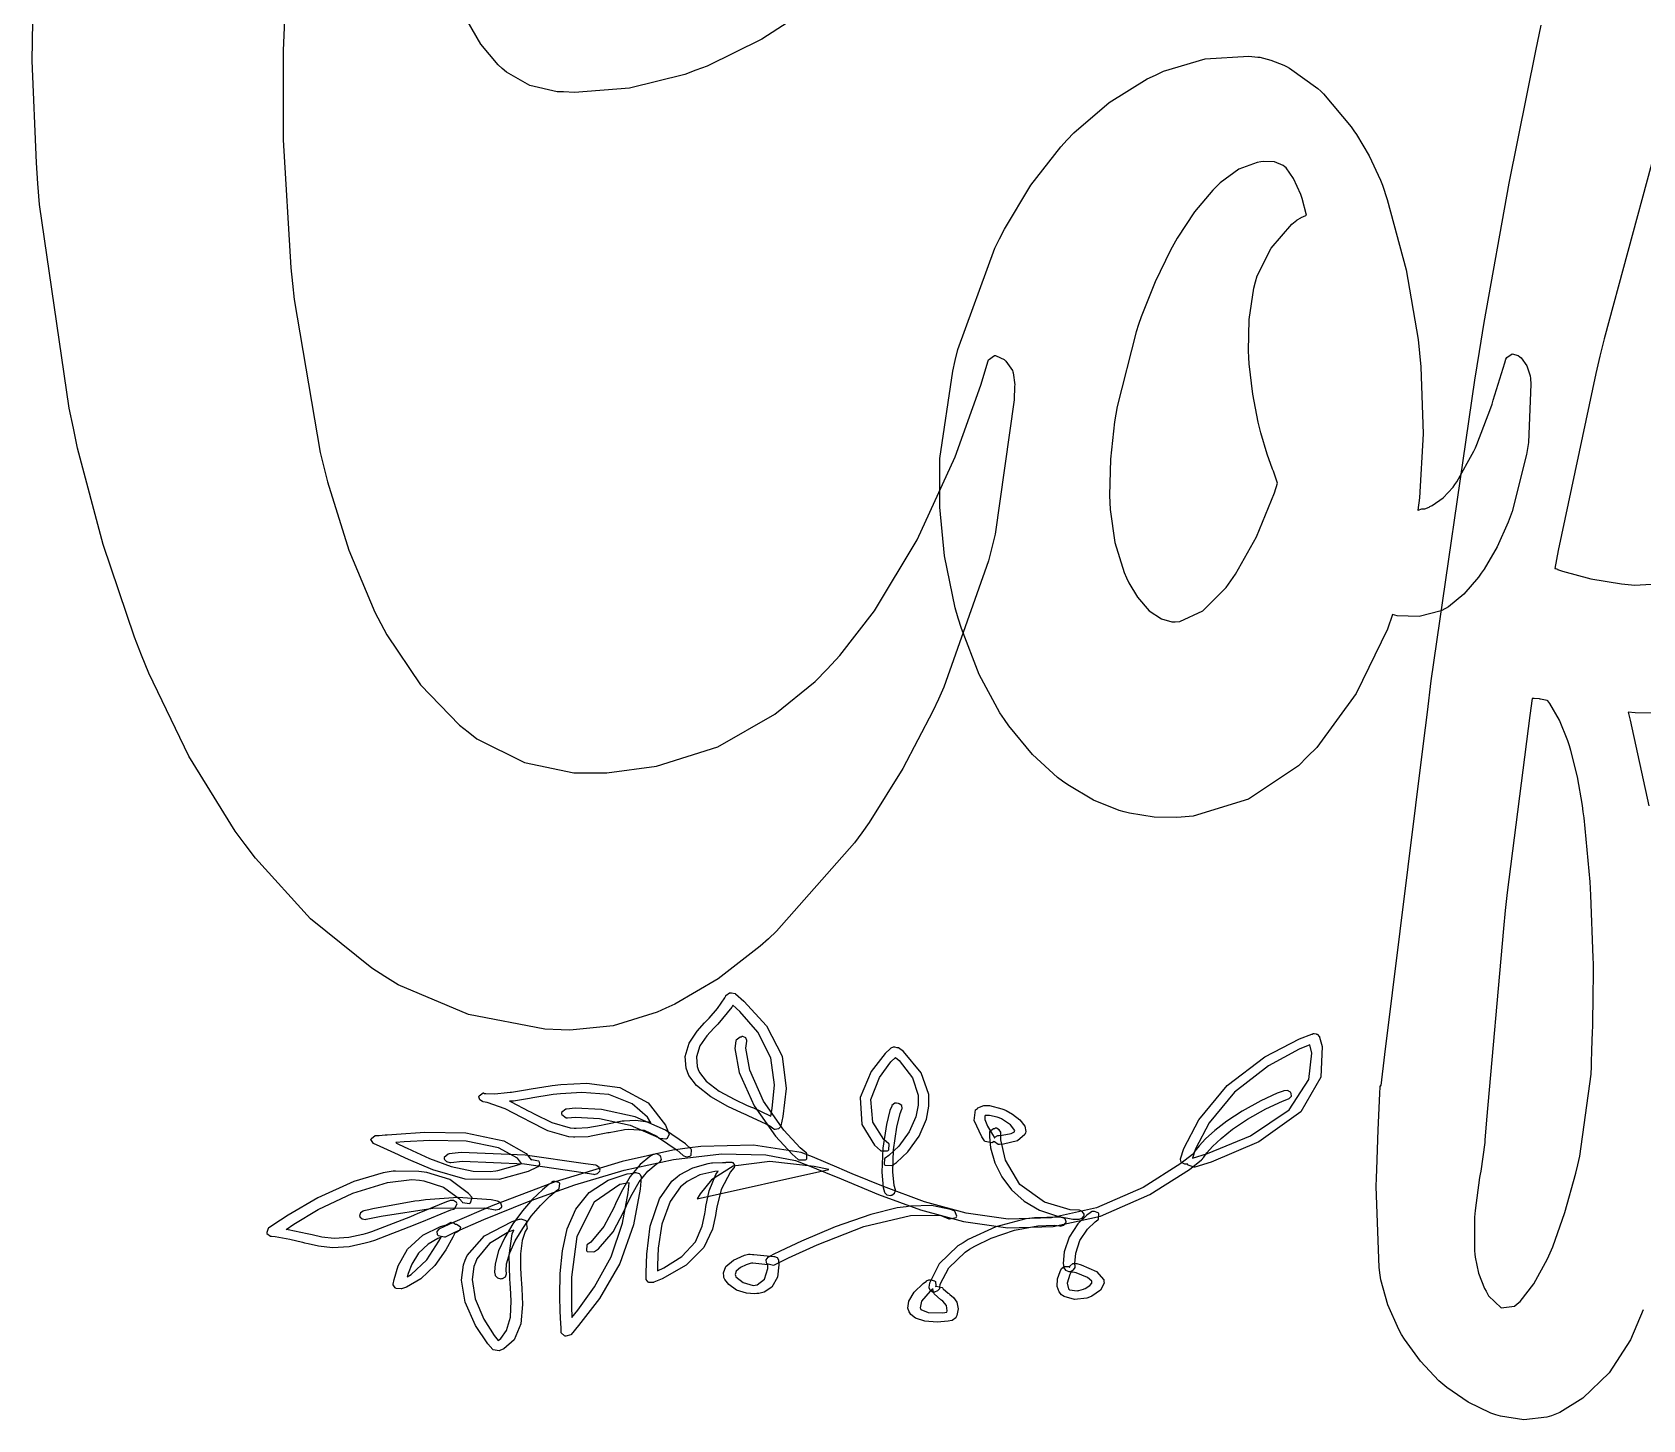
# Model space of a CAD drawing. Extents: x 82 to 273, y 41 to 319.
# Drawn here: x 82.3 to 177.1, y 40.8 to 122.5 of the extents above; entities that cross this region are included whole.
import ezdxf

# ---------------------------------------------------------------- set-up
doc = ezdxf.new("R2010")
doc.units = 0
doc.header["$MEASUREMENT"] = 0

msp = doc.modelspace()

# ---------------------------------------------------------------- linework, layer by layer
at = {"color": 7}
for points in [[(97.3748, 128.694), (97.0499, 121.392), (97.0499, 118.956), (97.0499, 116.134), (97.5155, 108.603), (97.6133, 107.667), (97.7099, 106.733), (99.2353, 97.7374), (99.4474, 96.8735), (99.6583, 96.0092), (100.925, 91.9787), (102.454, 88.3363), (102.799, 87.6653), (103.152, 86.9957), (105.136, 84.0631), (107.437, 81.6762), (107.95, 81.2793), (108.461, 80.8824), (111.27, 79.4854), (114.176, 78.8818), (115.146, 78.8818), (116.118, 78.8818), (119.035, 79.2649), (122.657, 80.4115), (126.005, 82.32), (128.377, 84.2546), (129.081, 84.9835), (129.843, 85.7814), (131.878, 88.4178), (134.395, 92.5834), (136.627, 97.4824), (138.144, 101.691), (138.571, 103.117), (138.588, 103.179), (138.941, 103.444), (138.994, 103.434), (139.039, 103.426), (139.515, 103.196), (139.56, 103.152), (139.604, 103.107), (139.991, 102.554), (140.017, 102.482), (140.043, 102.412), (140.131, 101.706), (140.123, 101.636), (140.105, 100.834), (138.985, 92.9308), (138.782, 92.1452), (138.58, 91.3613), (135.96, 83.9251), (135.643, 83.2196), (135.316, 82.514), (133.544, 79.1284), (131.559, 75.9534), (131.127, 75.354), (130.695, 74.7543), (126.11, 69.5494), (125.625, 69.1085), (125.14, 68.6675), (122.66, 66.759), (120.111, 65.2558), (119.592, 65.0173), (119.071, 64.7802), (116.491, 63.9851), (113.929, 63.7205), (113.418, 63.7466), (112.464, 63.7826), (107.967, 64.6437), (103.823, 66.4023), (103.047, 66.8874), (102.27, 67.3724), (98.6716, 70.2924), (95.4264, 73.8463), (94.827, 74.6485), (94.2262, 75.4518), (91.5099, 79.852), (89.1466, 84.7467), (88.7236, 85.7952), (88.3087, 86.8535), (86.4609, 92.3092), (84.9492, 97.9936), (84.7027, 99.1665), (84.4462, 100.339), (82.7084, 112.334), (82.6202, 113.558), (82.5225, 114.785), (82.2798, 120.782), (82.3722, 126.605)], [(128.339, 124.063), (125.24, 122.049), (122.017, 120.475), (121.356, 120.227), (120.702, 119.98), (117.443, 119.169), (114.202, 118.922), (113.558, 118.956), (113.558, 118.956), (113.196, 118.966), (111.574, 119.328), (110.198, 120.113), (109.96, 120.333), (109.722, 120.545), (108.694, 121.758), (107.896, 123.164)], [(177.126, 47.2641), (176.381, 45.4988), (175.14, 43.5638), (173.59, 42.073), (172.222, 41.2281), (171.733, 41.0284), (171.468, 40.9497), (170.118, 40.7995), (168.733, 41.0023), (168.451, 41.0986), (168.169, 41.1963), (166.832, 41.8401), (165.584, 42.6956), (165.347, 42.8985), (165.108, 43.101), (164.024, 44.2433), (163.08, 45.5443), (162.913, 45.8251), (162.745, 46.1077), (162.092, 47.5601), (161.687, 49.028), (161.642, 49.3187), (161.589, 49.7692), (161.414, 54.5317), (161.432, 55.0333), (161.448, 55.5364), (161.536, 57.8735), (161.624, 59.9983), (161.642, 60.3952), (161.642, 60.3952), (161.642, 60.4132), (161.695, 60.4654), (161.713, 60.4654), (161.933, 62.2914), (164.2, 80.6097), (164.43, 82.4438), (164.659, 84.2878), (167.225, 101.989), (167.499, 103.681), (167.78, 105.384), (169.249, 113.582), (170.807, 121.374), (171.133, 122.873)], [(177.632, 114.706), (174.836, 104.424), (174.589, 103.4), (174.342, 102.377), (172.138, 91.9688), (171.943, 90.9105), (171.978, 90.9105), (172.085, 90.8583), (172.085, 90.8403), (172.394, 90.7355), (174.046, 90.2945), (175.86, 89.9943), (176.248, 89.9583), (176.635, 89.9142), (178.57, 90.0342)], [(178.73, 82.3958), (176.671, 82.4096), (176.248, 82.4438), (176.371, 81.9686), (177.465, 76.9415)]]:
    msp.add_lwpolyline(points, dxfattribs=at)
for points in [[(161.785, 113.454), (162.065, 112.616), (163.182, 108.476), (163.891, 104.388), (163.971, 103.576), (164.05, 102.765), (164.182, 98.8356), (163.962, 95.0655), (163.865, 94.3321), (163.882, 94.3419), (164.107, 94.404), (164.182, 94.404), (164.279, 94.404), (164.535, 94.5183), (164.571, 94.5444), (164.711, 94.6065), (165.365, 95.0517), (165.946, 95.691), (166.052, 95.8494), (166.166, 96.0092), (167.164, 97.7995), (167.253, 98.002), (167.341, 98.2059), (168.169, 100.349), (168.239, 100.578), (168.31, 100.808), (168.989, 103.013), (169.051, 103.223), (169.103, 103.321), (169.417, 103.546), (169.782, 103.436), (169.863, 103.364), (169.951, 103.294), (170.285, 102.835), (170.48, 102.235), (170.498, 102.093), (170.514, 101.758), (170.374, 98.3188), (170.321, 97.966), (170.267, 97.6133), (169.412, 94.2633), (169.297, 93.9451), (169.183, 93.6279), (168.53, 92.1688), (167.772, 90.8664), (167.605, 90.6279), (167.437, 90.3912), (166.572, 89.3893), (165.673, 88.6534), (165.489, 88.5472), (165.232, 88.4149), (163.948, 88.0678), (162.649, 88.1242), (162.384, 88.1944), (162.083, 87.34), (160.236, 83.5381), (157.912, 80.3727), (157.375, 79.834), (156.836, 79.2963), (153.904, 77.3247), (150.636, 76.3242), (149.931, 76.2702), (149.674, 76.2441), (148.334, 76.2702), (146.888, 76.5101), (146.579, 76.5888), (146.279, 76.6685), (144.775, 77.2763), (143.254, 78.1664), (142.945, 78.3869), (142.645, 78.6074), (141.181, 79.9539), (139.788, 81.6335), (139.524, 82.0208), (139.25, 82.4096), (138.032, 84.6709), (136.992, 87.3746), (136.808, 87.9821), (136.631, 88.5832), (135.996, 91.6436), (135.713, 94.5085), (135.713, 95.4624), (135.713, 97.3847), (136.481, 102.518), (136.631, 103.152), (136.78, 103.787), (138.958, 109.75), (139.241, 110.313), (139.522, 110.878), (141.088, 113.464), (142.847, 115.729), (143.228, 116.134), (143.615, 116.549), (145.688, 118.331), (147.937, 119.724), (148.413, 119.944), (148.889, 120.174), (151.35, 120.898), (153.917, 121.056), (154.446, 121.003), (154.561, 120.995), (155.213, 120.826), (155.972, 120.518), (156.14, 120.438), (156.307, 120.359), (157.982, 119.152), (158.151, 118.992), (158.317, 118.834), (159.941, 116.894), (160.091, 116.663), (160.257, 116.443), (161.003, 115.191), (161.66, 113.763), (161.785, 113.454)], [(156.74, 111.408), (156.756, 111.417), (156.968, 111.54), (156.986, 111.548), (157.003, 111.558), (157.267, 111.682), (157.303, 111.69), (157.056, 112.677), (156.968, 112.915), (156.545, 113.865), (156.122, 114.476), (156.034, 114.547), (155.946, 114.618), (155.421, 114.835), (154.772, 114.857), (154.623, 114.829), (154.41, 114.803), (153.329, 114.398), (152.232, 113.603), (152.011, 113.382), (151.791, 113.171), (150.719, 111.902), (149.701, 110.349), (149.508, 109.996), (149.313, 109.644), (148.4, 107.765), (147.575, 105.709), (147.425, 105.268), (147.275, 104.837), (146.164, 100.427), (146.086, 99.9765), (146.014, 99.5274), (145.776, 97.3321), (145.715, 95.2059), (145.733, 94.791), (145.749, 94.3776), (146.028, 92.4373), (146.57, 90.6734), (146.72, 90.3471), (146.856, 90.0546), (147.354, 89.2157), (148.042, 88.4107), (148.783, 87.9313), (149.378, 87.7715), (149.578, 87.7715), (149.85, 87.781), (151.217, 88.4026), (152.585, 89.7834), (152.859, 90.1707), (153.132, 90.5591), (154.366, 92.7682), (155.425, 95.3463), (155.611, 95.9196), (155.363, 96.6251), (155.309, 96.7412), (154.996, 97.6231), (154.631, 98.8921), (154.553, 99.2008), (154.473, 99.5094), (154.154, 101.159), (153.943, 102.949), (153.917, 103.328), (153.89, 103.709), (153.938, 105.565), (154.216, 107.404), (154.304, 107.774), (154.41, 108.136), (155.23, 109.764), (156.439, 111.161), (156.74, 111.408)], [(167.816, 57.2562), (167.807, 57.1154), (167.568, 55.4397), (167.533, 55.2457), (167.498, 55.0513), (167.233, 53.111), (167.217, 52.9167), (167.199, 52.7237), (167.199, 50.7478), (167.217, 50.5534), (167.233, 50.3604), (167.432, 49.4206), (167.789, 48.5345), (167.886, 48.3665), (168.027, 48.102), (168.764, 47.3879), (169.554, 47.4846), (169.722, 47.625), (169.889, 47.7668), (170.705, 48.7938), (171.502, 50.2627), (171.662, 50.6236), (171.811, 50.9859), (172.525, 53.0063), (173.168, 55.3074), (173.284, 55.8091), (173.398, 56.3122), (174.078, 61.1367), (174.096, 61.5957), (174.096, 61.8314), (174.118, 62.5355), (174.157, 63.6503), (174.166, 63.923), (174.175, 64.1876), (174.196, 65.6565), (174.202, 67.1354), (174.202, 67.6271), (174.192, 67.9799), (174.052, 71.6855), (174.026, 72.0729), (174.008, 72.4613), (173.655, 76.2275), (173.603, 76.5888), (173.559, 76.9511), (173.262, 78.6476), (172.879, 80.1867), (172.791, 80.4693), (172.703, 80.7515), (172.208, 81.9781), (171.643, 82.9564), (171.52, 83.1152), (171.476, 83.1247), (171.096, 83.2115), (171.061, 83.2196), (171.026, 83.2294), (170.708, 83.2556), (170.604, 83.2556), (170.454, 82.2413), (169.131, 71.8358), (169.017, 70.7679), (168.918, 69.7096), (167.913, 58.4468), (167.816, 57.2562)]]:
    msp.add_lwpolyline(points, close=True, dxfattribs=at)
at = {"color": 42}
for points in [[(123.685, 65.8633), (124.179, 65.4417), (125.506, 63.9865), (126.439, 62.1951), (126.665, 60.2975), (126.478, 58.6437), (126.365, 58.1021), (126.355, 58.0679), (126.224, 57.9314), (126.022, 57.8831), (125.978, 57.8915), (125.942, 57.9011), (125.703, 58.076), (125.695, 58.1021), (125.668, 58.1021), (125.608, 58.1381), (125.589, 58.1381), (125.501, 58.1918), (124.441, 58.6853), (124.318, 58.7375), (124.048, 58.8589), (123.246, 59.2349), (122.232, 59.7972), (121.395, 60.4643), (120.946, 61.0567), (120.862, 61.2771), (120.788, 61.4895), (120.735, 62.1841), (120.967, 62.9666), (121.437, 63.664), (121.874, 64.1544), (122.025, 64.3117), (122.131, 64.4275), (122.639, 65.0088), (123.057, 65.6248), (123.119, 65.7571), (123.128, 65.7751), (123.339, 65.9253), (123.366, 65.9335), (123.445, 65.9335), (123.667, 65.8813), (123.685, 65.8633)], [(123.542, 65.1937), (123.471, 65.0889), (122.642, 64.0913), (122.554, 63.9932), (122.414, 63.8485), (122.006, 63.3995), (121.588, 62.8001), (121.389, 62.1552), (121.433, 61.5901), (121.496, 61.4193), (121.569, 61.2316), (121.966, 60.7342), (122.723, 60.1486), (123.65, 59.6427), (124.387, 59.3037), (124.637, 59.1965), (124.742, 59.1524), (125.685, 58.7114), (125.765, 58.6673), (125.853, 59.1206), (125.987, 60.5056), (125.778, 62.1026), (125.006, 63.6143), (123.941, 64.8353), (123.542, 65.1937)], [(124.001, 63.3236), (123.965, 63.3155), (123.727, 63.1391), (123.719, 63.1112), (123.65, 62.6607), (123.905, 61.2373), (124.786, 59.2762), (126.051, 57.4876), (127.023, 56.4321), (127.389, 56.1277), (127.423, 56.1012), (127.81, 56.1012), (127.846, 56.1277), (127.881, 56.1538), (127.881, 56.4885), (127.846, 56.5146), (127.491, 56.8124), (126.541, 57.8432), (125.347, 59.545), (124.528, 61.3724), (124.291, 62.6678), (124.354, 63.077), (124.362, 63.1126), (124.292, 63.2714), (124.127, 63.3596), (124.072, 63.3596), (124.072, 63.3511), (124.018, 63.3236), (124.001, 63.3236)], [(133.033, 62.7242), (132.979, 62.7242), (132.837, 62.6636), (132.821, 62.654), (132.497, 62.3563), (131.67, 61.3061), (131.025, 59.775), (131.129, 58.1851), (131.877, 56.957), (132.221, 56.6568), (132.256, 56.6304), (132.644, 56.6304), (132.68, 56.6568), (132.715, 56.6829), (132.741, 57.0177), (132.715, 57.0438), (132.424, 57.2975), (131.782, 58.3198), (131.665, 59.6512), (132.169, 60.9494), (132.839, 61.8613), (133.103, 62.1249), (133.324, 61.9485), (134.104, 60.93), (134.444, 59.895), (134.444, 59.5492), (134.444, 59.3217), (134.309, 58.6384), (133.923, 57.7413), (133.313, 56.9101), (132.722, 56.352), (132.504, 56.1979), (132.468, 56.1717), (132.441, 55.8366), (132.468, 55.8091), (132.494, 55.783), (132.891, 55.7569), (132.927, 55.7749), (133.171, 55.9484), (133.828, 56.5725), (134.505, 57.4985), (134.929, 58.4976), (135.078, 59.2596), (135.078, 59.5133), (135.078, 59.9405), (134.627, 61.2207), (133.579, 62.4678), (133.28, 62.6883), (133.218, 62.6883), (133.078, 62.7242), (133.033, 62.7242), (133.033, 62.7242), (133.033, 62.7242), (133.033, 62.7242)], [(157.904, 63.5), (157.93, 63.4919), (158.071, 63.3416), (158.08, 63.3236), (158.236, 62.7736), (158.163, 60.9671), (156.977, 58.9139), (154.507, 57.1528), (151.705, 55.9636), (150.742, 55.6687), (150.698, 55.6602), (150.336, 55.7749), (150.319, 55.8091), (150.319, 55.8091), (150.319, 55.8366), (150.319, 55.8451), (150.275, 55.8451), (150.176, 55.8451), (150.143, 55.8451), (150.099, 55.8546), (149.939, 55.965), (149.885, 56.1277), (149.895, 56.1619), (150.084, 56.7612), (150.968, 58.4606), (152.633, 60.4668), (154.86, 62.1563), (156.907, 63.2259), (157.621, 63.5), (157.648, 63.5), (157.707, 63.536), (157.728, 63.536), (157.772, 63.536), (157.886, 63.5095), (157.904, 63.5)], [(157.515, 62.8646), (156.881, 62.6085), (155.065, 61.626), (153.078, 60.0879), (151.582, 58.2718), (150.775, 56.7394), (150.6, 56.1979), (151.473, 56.4638), (154.016, 57.5123), (156.293, 59.0419), (157.452, 60.8171), (157.62, 62.3796), (157.515, 62.8646)], [(121.003, 56.7972), (119.998, 56.6621), (117.022, 55.9992), (113.073, 54.8005), (109.404, 53.4098), (107.035, 52.3956), (106.256, 52.0347), (106.221, 52.0181), (106.11, 51.8721), (106.124, 51.7095), (106.15, 51.6819), (106.177, 51.6474), (106.565, 51.5592), (106.609, 51.5758), (107.169, 51.8351), (108.867, 52.5791), (111.443, 53.6222), (114.237, 54.6199), (117.139, 55.4838), (120.049, 56.1262), (122.861, 56.4582), (125.47, 56.3947), (127.228, 56.0571), (127.776, 55.8451), (127.934, 55.7844), (129.522, 55.1311), (129.682, 55.0693), (130.288, 54.8143), (132.115, 54.0646), (134.589, 53.1604), (137.118, 52.4686), (139.717, 52.101), (142.401, 52.1684), (145.187, 52.7816), (148.092, 54.0537), (150.414, 55.5265), (151.129, 56.0917), (151.138, 56.1012), (151.191, 56.1538), (151.201, 56.1619), (151.201, 56.1869), (151.259, 56.261), (151.448, 56.5108), (151.783, 56.8854), (152.28, 57.3581), (152.958, 57.9025), (153.834, 58.4895), (154.923, 59.0945), (155.908, 59.5545), (156.245, 59.6896), (156.289, 59.7076), (156.421, 59.8399), (156.413, 60.0082), (156.387, 60.0424), (156.369, 60.0784), (156.197, 60.1761), (155.972, 60.1666), (155.928, 60.1486), (155.594, 60.0163), (154.613, 59.5658), (153.518, 58.9689), (152.623, 58.3833), (151.914, 57.8294), (151.373, 57.332), (150.986, 56.9143), (150.732, 56.599), (150.632, 56.4568), (150.6, 56.4085), (149.915, 55.874), (147.702, 54.4766), (144.945, 53.2652), (142.303, 52.6768), (139.752, 52.6094), (137.268, 52.9608), (134.825, 53.6317), (132.398, 54.5207), (130.569, 55.2718), (129.963, 55.5265), (129.804, 55.5985), (128.217, 56.2681), (128.058, 56.3383), (127.555, 56.5245), (124.755, 56.9655), (121.655, 56.8773), (121.003, 56.7972)], [(108.902, 60.0082), (108.99, 59.9997), (109.528, 59.9902), (110.243, 60.0523), (110.419, 60.0784), (110.508, 60.0879), (111.45, 60.2382), (111.548, 60.2548), (111.653, 60.2728), (112.773, 60.4492), (112.889, 60.4654), (113.396, 60.5317), (114.935, 60.6157), (116.884, 60.3649), (118.554, 59.4596), (119.572, 58.141), (119.768, 57.6432), (119.776, 57.6171), (119.662, 57.3444), (119.628, 57.3264), (119.592, 57.3098), (119.229, 57.3444), (119.203, 57.3624), (119.071, 57.4767), (118.325, 57.821), (117.387, 57.8831), (117.158, 57.8556), (117.078, 57.8474), (116.248, 57.6972), (116.17, 57.6792), (116.082, 57.6626), (115.2, 57.4848), (115.112, 57.4668), (115.024, 57.4587), (114.23, 57.4241), (114.16, 57.4326), (113.885, 57.4506), (112.637, 57.8033), (111.512, 58.3681), (111.301, 58.4909), (111.115, 58.5971), (110.133, 59.0959), (109.061, 59.4692), (108.832, 59.5133), (108.788, 59.5231), (108.628, 59.6332), (108.575, 59.7972), (108.585, 59.8318), (108.593, 59.8579), (108.832, 60.0343), (108.868, 60.0424), (108.868, 60.0424), (108.893, 60.0082), (108.902, 60.0082)], [(110.383, 59.5492), (110.49, 59.5051), (111.52, 58.9675), (111.618, 58.9139), (111.829, 58.7996), (112.867, 58.2923), (113.955, 57.9797), (114.194, 57.9617), (114.308, 57.9533), (114.996, 58.0016), (115.79, 58.1381), (115.958, 58.1723), (116.046, 58.1903), (116.928, 58.3681), (117.016, 58.3847), (117.13, 58.4027), (117.796, 58.4383), (118.55, 58.3325), (118.71, 58.2785), (118.503, 58.6024), (117.612, 59.3961), (116.231, 59.9419), (114.651, 60.0699), (113.38, 59.9888), (112.959, 59.9362), (112.843, 59.92), (111.759, 59.7436), (111.654, 59.7256), (111.556, 59.709), (110.614, 59.5588), (110.526, 59.5492), (110.49, 59.5492), (110.41, 59.5492), (110.383, 59.5492)], [(113.735, 59.0903), (113.691, 59.0822), (113.454, 58.8768), (113.454, 58.8077), (113.462, 58.7735), (113.72, 58.5611), (113.807, 58.5611), (114.271, 58.601), (115.682, 58.5322), (117.497, 58.1434), (119.159, 57.416), (120.26, 56.673), (120.58, 56.3742), (120.606, 56.3481), (120.795, 56.2776), (121.003, 56.3122), (121.039, 56.3383), (121.073, 56.3658), (121.099, 56.6924), (121.073, 56.727), (120.737, 57.0495), (119.568, 57.846), (117.774, 58.637), (115.794, 59.0642), (114.245, 59.1358), (113.735, 59.0903), (113.735, 59.0903), (113.735, 59.0903), (113.735, 59.0903)], [(133.138, 59.4431), (133.076, 59.4431), (132.9, 59.2942), (132.891, 59.2667), (132.785, 59.0063), (132.576, 58.1808), (132.36, 56.793), (132.305, 55.3738), (132.383, 54.471), (132.468, 54.1874), (132.476, 54.1528), (132.608, 54.0329), (132.813, 54.0025), (132.857, 54.011), (132.901, 54.0205), (133.058, 54.1306), (133.112, 54.2932), (133.103, 54.3278), (133.025, 54.58), (132.95, 55.3847), (132.993, 56.6967), (133.187, 58.014), (133.388, 58.8328), (133.49, 59.0903), (133.508, 59.1263), (133.478, 59.2889), (133.324, 59.399), (133.28, 59.4071), (133.27, 59.4169), (133.171, 59.4431), (133.138, 59.4431)], [(139.488, 59.0543), (139.62, 59.0021), (140.003, 58.7954), (140.44, 58.4606), (140.717, 58.0789), (140.782, 57.7702), (140.758, 57.6792), (140.731, 57.5829), (140.29, 57.2121), (139.462, 57.0191), (139.241, 57.0096), (139.161, 57.0096), (138.932, 57.1595), (138.924, 57.186), (138.914, 57.1775), (138.826, 57.1239), (138.818, 57.114), (138.782, 57.0978), (138.385, 57.186), (138.359, 57.2202), (138.191, 57.4587), (137.738, 58.4108), (137.83, 59.0476), (137.936, 59.1263), (137.962, 59.1524), (138.315, 59.2942), (138.359, 59.3027), (138.64, 59.3027), (139.382, 59.0984), (139.488, 59.0543)], [(139.207, 57.5388), (139.383, 57.5483), (139.929, 57.6488), (140.123, 57.7522), (140.123, 57.7854), (140.131, 57.8294), (139.889, 58.16), (139.347, 58.5089), (139.207, 58.5611), (139.091, 58.6052), (138.654, 58.7114), (138.412, 58.7114), (138.395, 58.7015), (138.395, 58.7015), (138.373, 58.6535), (138.381, 58.4648), (138.529, 58.0775), (138.815, 57.5867), (138.924, 57.4326), (138.924, 57.4326), (138.949, 57.3966), (138.958, 57.3966), (138.967, 57.4241), (139.146, 57.5388), (139.207, 57.5388)], [(138.924, 57.9258), (138.888, 57.9176), (138.642, 57.7398), (138.642, 57.6792), (138.637, 57.4601), (138.713, 56.8), (138.956, 55.929), (139.365, 55.0954), (139.941, 54.3334), (140.681, 53.6706), (141.582, 53.1414), (142.644, 52.7734), (143.556, 52.6161), (143.863, 52.5999), (143.924, 52.5999), (144.105, 52.6701), (144.216, 52.8024), (144.216, 52.8465), (144.216, 52.8959), (144.122, 53.0408), (143.953, 53.129), (143.897, 53.129), (143.389, 53.1523), (141.88, 53.5975), (140.44, 54.6502), (139.581, 56.0807), (139.305, 57.2809), (139.311, 57.6792), (139.311, 57.7289), (139.219, 57.8735), (139.049, 57.9617), (138.994, 57.9617), (138.985, 57.9533), (138.939, 57.9258), (138.924, 57.9258)], [(102.552, 57.5388), (102.711, 57.5388), (103.068, 57.573), (103.188, 57.573), (103.737, 57.6185), (105.392, 57.719), (107.818, 57.6806), (110.043, 57.2174), (111.372, 56.4653), (111.654, 56.0917), (111.689, 56.1097), (112.086, 56.049), (112.113, 56.0215), (112.139, 55.9869), (112.152, 55.819), (112.042, 55.6867), (112.007, 55.6687), (111.487, 55.4094), (109.777, 54.9356), (107.774, 54.9589), (105.875, 55.5061), (104.436, 56.122), (103.963, 56.3383), (103.839, 56.4003), (102.544, 56.9831), (102.412, 57.0438), (102.376, 57.0618), (102.225, 57.3003), (102.235, 57.3264), (102.252, 57.3539), (102.476, 57.5388), (102.552, 57.5388)], [(111.089, 55.8793), (110.852, 56.188), (109.737, 56.8029), (107.822, 57.1997), (105.686, 57.2453), (104.181, 57.1581), (103.681, 57.114), (103.733, 57.0879), (104.262, 56.8247), (104.316, 56.7972), (104.651, 56.6402), (105.668, 56.1813), (106.957, 55.7043), (108.239, 55.4383), (109.245, 55.4122), (109.573, 55.4563), (109.696, 55.4743), (110.957, 55.8271), (111.089, 55.8793)], [(106.821, 56.4444), (106.777, 56.4363), (106.539, 56.231), (106.539, 56.1619), (106.547, 56.1277), (106.667, 55.9911), (106.874, 55.9428), (106.928, 55.9513), (107.615, 56.0215), (111.257, 55.8631), (114.723, 55.3515), (115.322, 55.2457), (115.366, 55.2372), (115.569, 55.2856), (115.702, 55.4221), (115.711, 55.4563), (115.719, 55.4923), (115.667, 55.6563), (115.509, 55.7664), (115.465, 55.7749), (114.855, 55.8726), (111.314, 56.3742), (107.544, 56.5245), (106.821, 56.4444), (106.821, 56.4444), (106.821, 56.4444), (106.821, 56.4444)], [(118.992, 56.4444), (118.992, 56.4444), (118.885, 56.4085), (118.85, 56.4085), (118.64, 56.2913), (118.072, 55.8285), (117.487, 55.1215), (117.03, 54.3359), (116.728, 53.7214), (116.629, 53.516), (116.523, 53.279), (115.944, 52.1727), (115.172, 51.259), (114.97, 51.1168), (114.934, 51.0907), (114.908, 50.7654), (114.935, 50.7298), (114.961, 50.7037), (115.358, 50.6772), (115.394, 50.6938), (115.623, 50.8536), (116.483, 51.8679), (117.113, 53.0585), (117.228, 53.3054), (117.318, 53.5009), (117.6, 54.0812), (118.017, 54.8005), (118.532, 55.4344), (119.021, 55.8451), (119.203, 55.9513), (119.237, 55.9689), (119.331, 56.1149), (119.301, 56.2776), (119.275, 56.304), (119.265, 56.3301), (119.06, 56.4444), (118.992, 56.4444)], [(123.119, 55.9513), (123.146, 55.9689), (123.48, 55.9689), (123.508, 55.9513), (123.542, 55.9333), (123.635, 55.7872), (123.605, 55.6246), (123.578, 55.5985), (123.392, 55.3875), (122.841, 54.3458), (122.589, 53.3054), (122.554, 53.0931), (122.508, 52.8214), (122.329, 52.0114), (121.831, 50.9418), (120.778, 49.8987), (119.379, 49.0968), (118.886, 48.8957), (118.859, 48.8872), (118.595, 48.8872), (118.569, 48.8957), (118.541, 48.9052), (118.427, 49.0569), (118.427, 49.1063), (118.427, 49.469), (118.46, 50.5548), (118.67, 52.1988), (119.216, 53.7958), (119.943, 54.8488), (120.261, 55.1035), (120.402, 55.2097), (121.187, 55.6288), (122.079, 55.8892), (122.273, 55.9153), (122.344, 55.9248), (122.925, 55.9513), (123.119, 55.9513)], [(129.187, 55.5265), (128.331, 55.7114), (125.712, 56.0063), (123.559, 55.7347), (122.28, 54.9271), (121.617, 54.0949), (121.426, 53.7986)], [(103.54, 55.4221), (102.952, 55.342), (101.226, 54.8238), (99.0907, 53.8649), (97.3434, 52.8479), (96.4572, 52.2566), (96.2021, 52.0707), (96.1746, 52.0527), (96.0864, 51.8156), (96.096, 51.7881), (96.1044, 51.762), (96.3097, 51.6117), (96.3785, 51.6117), (96.581, 51.5856), (97.4535, 51.4311), (98.1865, 51.259), (98.3188, 51.223), (98.5213, 51.1736), (99.1334, 51.0357), (99.967, 50.9418), (100.948, 51.0053), (101.892, 51.2039), (102.199, 51.2932), (102.446, 51.3652), (104.827, 52.2912), (105.058, 52.3875), (105.224, 52.4591), (106.936, 53.1467), (107.104, 53.1992), (107.148, 53.2172), (107.297, 53.5174), (107.28, 53.552), (107.262, 53.5876), (107.094, 53.7023), (106.89, 53.7104), (106.856, 53.6924), (106.679, 53.6317), (104.942, 52.9181), (104.775, 52.8465), (104.555, 52.7498), (102.252, 51.8597), (102.023, 51.7881), (101.752, 51.7095), (100.922, 51.5345), (100.069, 51.4752), (99.3292, 51.5553), (98.7559, 51.6749), (98.5654, 51.7179), (98.4677, 51.744), (97.3585, 51.9825), (97.2263, 51.9987), (97.6835, 52.3131), (99.1196, 53.1661), (101.159, 54.1348), (103.197, 54.7592), (104.625, 54.9342), (105.092, 54.8929), (105.347, 54.8665), (106.489, 54.4961), (107.437, 53.8081), (107.597, 53.6222), (107.623, 53.5961), (108.02, 53.5354), (108.056, 53.552), (108.09, 53.57), (108.179, 53.8787), (108.162, 53.9048), (107.976, 54.1253), (106.864, 54.937), (105.507, 55.36), (105.198, 55.3861), (105.048, 55.4136), (103.673, 55.4397), (103.54, 55.4221)], [(117.758, 55.3501), (117.828, 55.3501), (118.022, 55.2979), (118.04, 55.2799), (118.056, 55.2633), (118.145, 55.1187), (118.145, 55.0693), (118.08, 54.3676), (117.693, 52.276), (116.888, 49.9981), (115.678, 47.9446), (114.452, 46.3391), (114.017, 45.8251), (113.999, 45.799), (113.691, 45.7122), (113.665, 45.7207), (113.629, 45.7302), (113.418, 45.908), (113.418, 45.9673), (113.418, 46.1878), (113.391, 46.7706), (113.382, 46.8492), (113.371, 47.1593), (113.349, 48.0907), (113.37, 49.4122), (113.498, 50.7503), (113.787, 52.0361), (114.296, 53.2021), (115.079, 54.1817), (116.191, 54.9092), (117.306, 55.2662), (117.687, 55.3159), (117.758, 55.3501)], [(121.921, 53.1633), (121.947, 53.3495), (122.144, 54.2794), (122.537, 55.2277), (122.66, 55.4221), (122.466, 55.4136), (121.584, 55.2154), (120.843, 54.8224), (120.72, 54.7165), (120.454, 54.5084), (119.841, 53.6497), (119.353, 52.3131), (119.143, 50.8924), (119.098, 49.8972), (119.098, 49.5653), (119.475, 49.7346), (120.536, 50.4017), (121.342, 51.2727), (121.732, 52.1903), (121.882, 52.9195), (121.921, 53.1633)], [(112.995, 54.821), (112.959, 54.821), (112.861, 54.7606), (112.853, 54.7508), (112.713, 54.6612), (112.323, 54.3415), (111.74, 53.7739), (111.146, 53.0888), (110.586, 52.3268), (110.103, 51.5278), (109.737, 50.734), (109.535, 49.9844), (109.506, 49.4799), (109.538, 49.3187), (109.546, 49.2841), (109.678, 49.1465), (109.882, 49.0982), (109.926, 49.1063), (109.97, 49.1162), (110.145, 49.2139), (110.216, 49.3808), (110.207, 49.4249), (110.181, 49.5582), (110.214, 49.9773), (110.399, 50.6293), (110.725, 51.3387), (111.16, 52.0665), (111.667, 52.7734), (112.211, 53.4183), (112.759, 53.9627), (113.14, 54.2756), (113.278, 54.3638), (113.312, 54.3899), (113.346, 54.7165), (113.312, 54.7508), (113.284, 54.7606), (113.067, 54.821), (112.995, 54.821)], [(117.439, 54.7508), (116.884, 54.6393), (115.363, 53.6071), (114.344, 51.5938), (114.026, 49.185), (114.031, 47.4334), (114.053, 46.8492), (114.053, 46.8133), (114.402, 47.2504), (115.381, 48.6145), (116.367, 50.3989), (117.044, 52.3752), (117.379, 54.1542), (117.439, 54.7508)], [(105.058, 53.6924), (104.801, 53.6582), (102.332, 53.2172), (102.093, 53.1633), (101.812, 53.0931), (101.768, 53.0849), (101.608, 52.9745), (101.554, 52.8119), (101.564, 52.7763), (101.572, 52.7417), (101.705, 52.6217), (101.909, 52.5914), (101.953, 52.5999), (102.235, 52.6701), (102.835, 52.7858), (105.873, 53.2613), (108.928, 53.279), (109.538, 53.1633), (109.582, 53.1551), (109.784, 53.1869), (109.916, 53.3054), (109.926, 53.3396), (109.934, 53.3756), (109.881, 53.5397), (109.722, 53.6497), (109.678, 53.6582), (109.299, 53.7379), (107.367, 53.8745), (105.436, 53.7464), (105.058, 53.6924)], [(133.739, 53.3396), (133.212, 53.2709), (131.661, 52.8849), (129.558, 52.1547), (127.586, 51.3112), (126.323, 50.7199), (125.906, 50.5174), (125.625, 50.377), (125.589, 50.3604), (125.479, 50.2144), (125.491, 50.0518), (125.519, 50.0242), (125.545, 49.9897), (125.934, 49.9015), (125.978, 49.9181), (126.258, 50.0585), (126.815, 50.3259), (128.504, 51.0963), (131.25, 52.167), (133.998, 52.8285), (135.748, 52.8422), (136.242, 52.6341), (136.287, 52.6175), (136.674, 52.7142), (136.701, 52.7403), (136.718, 52.7763), (136.605, 53.0765), (136.561, 53.0931), (136.357, 53.1813), (135.228, 53.4031), (133.993, 53.3756), (133.739, 53.3396)], [(107.138, 52.3515), (107.138, 52.3515), (107.174, 52.3268), (107.174, 52.3173), (107.253, 52.3173), (107.473, 52.1684), (107.491, 52.1409), (107.5, 52.1063), (107.447, 51.9423), (107.289, 51.8322), (107.244, 51.8223), (107.208, 51.8223), (107.174, 51.7881), (107.041, 51.5426), (106.628, 50.8095), (105.988, 49.8835), (105.154, 49.0897), (104.328, 48.6089), (104.033, 48.5069), (104.007, 48.4988), (103.707, 48.5249), (103.681, 48.5429), (103.655, 48.5606), (103.54, 48.7331), (103.54, 48.7895), (103.592, 49.0608), (103.832, 49.856), (104.369, 50.8399), (105.275, 51.6724), (106.314, 52.1794), (106.679, 52.2813), (106.688, 52.2993), (106.9, 52.415), (106.928, 52.4235), (106.944, 52.415), (107.12, 52.3614), (107.138, 52.3515)], [(111.372, 52.4937), (111.38, 52.4771), (111.38, 52.3353), (111.372, 52.3173), (111.388, 52.3007), (111.416, 52.0622), (111.408, 52.0347), (111.314, 51.8816), (111.133, 51.3595), (111.023, 50.5753), (111.024, 49.7184), (111.07, 49.047), (111.089, 48.8237), (111.108, 48.5165), (111.143, 47.5918), (111.049, 46.4524), (110.658, 45.5112), (110.054, 44.9682), (109.82, 44.873), (109.784, 44.8564), (109.423, 44.9171), (109.397, 44.9432), (109.113, 45.2699), (108.379, 46.3462), (107.764, 47.7188), (107.56, 49.0181), (107.667, 49.9251), (107.774, 50.2006), (107.888, 50.4747), (108.911, 51.6255), (110.534, 52.4771), (110.949, 52.5999), (110.965, 52.5999), (111.005, 52.5999), (111.019, 52.5999), (111.053, 52.6175), (111.354, 52.5212), (111.372, 52.4937)], [(141.147, 52.6701), (140.794, 52.626), (139.025, 52.1589), (137.381, 51.4092), (137.09, 51.223), (136.79, 51.03), (135.673, 49.9717), (135.104, 48.8431), (135.078, 48.6131), (135.078, 48.5648), (135.152, 48.4188), (135.308, 48.3306), (135.36, 48.3306), (135.421, 48.3306), (135.603, 48.4022), (135.713, 48.5345), (135.713, 48.5771), (135.739, 48.7715), (136.251, 49.7459), (137.221, 50.6691), (137.477, 50.836), (137.775, 51.0261), (138.736, 51.4918), (140.109, 51.9603), (141.49, 52.2097), (142.453, 52.2471), (142.769, 52.2111), (142.813, 52.203), (143.015, 52.251), (143.148, 52.3889), (143.158, 52.4235), (143.166, 52.4591), (143.094, 52.6175), (142.929, 52.7043), (142.875, 52.7043), (142.743, 52.7223), (141.296, 52.6881), (141.147, 52.6701)], [(144.745, 53.0571), (144.701, 53.0571), (144.585, 52.9967), (144.569, 52.9869), (144.37, 52.8479), (143.844, 52.3325), (143.328, 51.5553), (143.044, 50.691), (142.989, 50.002), (143.015, 49.7777), (143.015, 49.7336), (143.126, 49.6013), (143.308, 49.5293), (143.368, 49.5293), (143.424, 49.5293), (143.593, 49.6189), (143.687, 49.7639), (143.687, 49.8119), (143.667, 50.0063), (143.721, 50.6003), (143.972, 51.3472), (144.416, 52.0153), (144.859, 52.4482), (145.028, 52.5639), (145.062, 52.5914), (145.088, 52.9181), (145.062, 52.9527), (145.044, 52.9703), (144.82, 53.0571), (144.745, 53.0571)], [(106.363, 51.5415), (106.159, 51.4643), (105.587, 51.1334), (105.026, 50.6028), (104.63, 49.9593), (104.408, 49.4026), (104.352, 49.2125), (104.589, 49.3448), (105.515, 50.2186), (106.23, 51.3031), (106.363, 51.5415)], [(110.419, 48.8237), (110.401, 49.0982), (110.366, 50.4747), (110.544, 51.744), (110.632, 51.9645), (110.339, 51.8597), (109.197, 51.1708), (108.461, 50.2708), (108.373, 50.0585), (108.279, 49.827), (108.186, 49.0555), (108.355, 47.9256), (108.869, 46.7155), (109.478, 45.7648), (109.714, 45.4723), (109.866, 45.5757), (110.21, 46.0513), (110.436, 46.845), (110.477, 47.7905), (110.439, 48.5662), (110.419, 48.8237)], [(124.707, 50.5174), (124.724, 50.5174), (124.763, 50.5174), (124.777, 50.5174), (125.942, 50.4112), (125.99, 50.4112), (126.135, 50.3424), (126.224, 50.2102), (126.224, 50.1646), (126.25, 49.9276), (126.164, 49.1973), (125.826, 48.6131), (125.37, 48.3196), (125.058, 48.2328), (124.954, 48.2244), (124.802, 48.2053), (124.338, 48.2452), (123.758, 48.4367), (123.292, 48.7606), (123.053, 49.0636), (123.013, 49.1765), (122.997, 49.2428), (122.991, 49.4524), (123.128, 49.8133), (123.569, 50.2006), (124.23, 50.4913), (124.46, 50.5534), (124.495, 50.5534), (124.547, 50.5534), (124.689, 50.5273), (124.707, 50.5174)], [(125.589, 49.9181), (124.707, 50.0242), (124.689, 50.0242), (124.649, 50.0242), (124.637, 50.0242), (124.557, 50.0006), (124.324, 49.9195), (123.988, 49.7597), (123.738, 49.5487), (123.668, 49.342), (123.685, 49.2827), (123.711, 49.2044), (124.134, 48.8692), (124.733, 48.7109), (124.847, 48.7193), (124.97, 48.737), (125.403, 49.0816), (125.589, 49.7099), (125.589, 49.9181)], [(143.793, 49.9883), (144.048, 49.9276), (144.956, 49.5254), (145.371, 49.0361), (145.38, 48.9299), (145.389, 48.8417), (145.18, 48.4188), (144.673, 48.0674), (144.533, 48.0138), (144.382, 47.9612), (143.645, 47.8815), (143.033, 48.048), (142.945, 48.1182), (142.889, 48.1612), (142.75, 48.3277), (142.631, 48.6449), (142.652, 49.0873), (142.803, 49.5335), (142.875, 49.6715), (142.892, 49.7071), (143.046, 49.8217), (143.254, 49.8299), (143.298, 49.8119), (143.315, 49.8119), (143.359, 49.7872), (143.368, 49.7777), (143.368, 49.8119), (143.377, 49.8394), (143.556, 49.9883), (143.617, 49.9883), (143.633, 49.9981), (143.775, 49.9981), (143.793, 49.9883)], [(144.216, 48.5069), (144.286, 48.5345), (144.551, 48.7013), (144.675, 48.8474), (144.675, 48.8957), (144.675, 48.9645), (144.413, 49.1684), (143.747, 49.4425), (143.545, 49.4951), (143.527, 49.4951), (143.474, 49.5293), (143.474, 49.5293), (143.474, 49.5131), (143.448, 49.469), (143.44, 49.4591), (143.378, 49.3448), (143.228, 48.8474), (143.29, 48.5069), (143.334, 48.471), (143.36, 48.4547), (143.801, 48.3926), (143.863, 48.4008), (143.897, 48.4106), (144.188, 48.4904), (144.216, 48.5069)], [(135.431, 48.9659), (135.457, 48.9398), (135.483, 48.6752), (135.467, 48.6473), (135.501, 48.6653), (135.862, 48.5786), (135.89, 48.5429), (135.916, 48.5084), (136.215, 48.2519), (136.242, 48.2244), (136.314, 48.1722), (136.521, 48), (136.732, 47.7174), (136.802, 47.3371), (136.718, 46.936), (136.665, 46.8133), (136.656, 46.7967), (136.445, 46.6467), (136.419, 46.6369), (136.205, 46.6012), (135.556, 46.5515), (134.84, 46.6027), (134.295, 46.7872), (134.009, 47.002), (133.949, 47.0958), (133.911, 47.1579), (133.845, 47.3742), (133.887, 47.7806), (134.207, 48.3126), (134.74, 48.8227), (134.938, 48.9659), (134.946, 48.9754), (135.071, 49.0361), (135.114, 49.0361), (135.193, 49.0361), (135.413, 48.9754), (135.431, 48.9659)], [(136.136, 47.1318), (136.163, 47.22), (136.122, 47.5245), (135.89, 47.7753), (135.819, 47.8374), (135.783, 47.8635), (135.395, 48.2163), (135.36, 48.2604), (135.342, 48.2783), (135.316, 48.4904), (135.326, 48.5069), (135.15, 48.3665), (134.651, 47.7795), (134.557, 47.3865), (134.585, 47.3424), (134.611, 47.2983), (135.03, 47.1181), (135.89, 47.0972), (136.136, 47.1318), (136.136, 47.1318), (136.136, 47.1318), (136.136, 47.1318)]]:
    msp.add_lwpolyline(points, close=True, dxfattribs=at)

doc.saveas('drawing.dxf')
